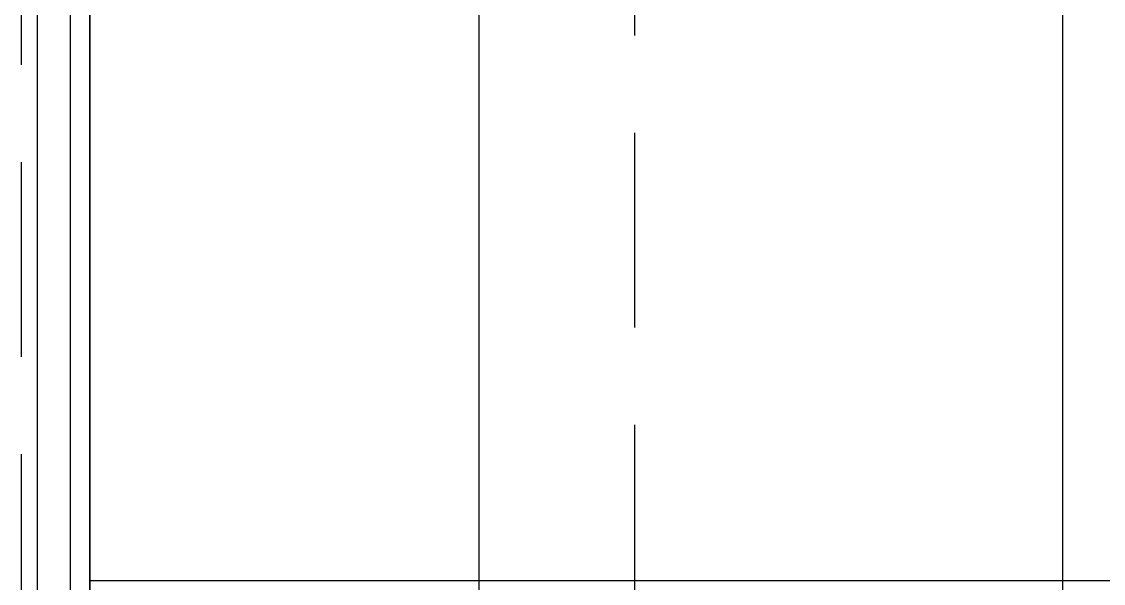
# Model space of a CAD drawing. Header units: millimetres. Extents: x 0 to 1390178, y 0 to 110113.
# Drawn here: x 701697 to 702253, y 21839 to 22128 of the extents above; entities that cross this region are included whole.
import ezdxf
from ezdxf.xclip import XClip

# ---------------------------------------------------------------- set-up
doc = ezdxf.new("R2010")
doc.units = ezdxf.units.MM
doc.header["$LTSCALE"] = 100
doc.header["$XCLIPFRAME"] = 0
doc.linetypes.add('X - 단위세대 확장형$0$HID', pattern=[1.5, 1, -0.5])
for name, color, linetype in [('SYM', 7, 'Continuous'), ('X - 단위세대 확장형$0$A-ETC', 7, 'Continuous'), ('X - 단위세대 확장형$0$A-HAT', 253, 'Continuous'), ('X - 단위세대 확장형$0$A-TILE', 253, 'Continuous'), ('X - 단위세대 확장형$0$X-25$0$AA-FFXM-SANI', 4, 'Continuous'), ('X - 단위세대 확장형$0$결로방지단열재', 7, 'X - 단위세대 확장형$0$HID')]:
    doc.layers.add(name, color=color, linetype=linetype)
doc.layers.add('X - 단위세대 확장형$0$A-MC', color=171, linetype='Continuous', plot=False)

# ---------------------------------------------------------------- blocks, each defined once
blk = doc.blocks.new('X - 단위세대 확장형$0$A$C6CDD6FA1')
at = {"layer": 'X - 단위세대 확장형$0$A-ETC', "color": 8, "linetype": 'Continuous'}
for points in [[(-10, 0), (-10, -1500)], [(-27, -10), (-27, -1500)]]:
    blk.add_lwpolyline(points, dxfattribs=at)
at = {"layer": 'X - 단위세대 확장형$0$A-ETC', "color": 8, "linetype": 'Continuous', "elevation": 0}
blk.add_lwpolyline([(1550, -1500), (0, -1500), (0, 0), (2300, 0), (2300, -1500)], dxfattribs=at)
at = {"layer": 'X - 단위세대 확장형$0$A-TILE'}
for p, q in [((500, 0), (500, -1500)), ((200, 0), (200, -1500)), ((0, -600, 0), (1791.39, -600, 0))]:
    blk.add_line(p, q, dxfattribs=at)
at = {"layer": 'X - 단위세대 확장형$0$X-25$0$AA-FFXM-SANI', "color": 8, "linetype": 'X - 단위세대 확장형$0$HID', "elevation": 0}
blk.add_lwpolyline([(1550, -1535), (-35, -1535), (-35, 35), (2335, 35), (2335, -1535), (1550, -1535)], dxfattribs=at)
blk = doc.blocks.new('X - 단위세대 확장형$0$A$Cc77666b6')
at = {"layer": 'X - 단위세대 확장형$0$A-HAT'}
blk.add_blockref('X - 단위세대 확장형$0$A$C6CDD6FA1', (-7970, -180), dxfattribs=at)
at = {"layer": 'X - 단위세대 확장형$0$A-MC'}
blk.add_line((-7970, 0), (-7970, -1775), dxfattribs=at)
blk = doc.blocks.new('X - 단위세대 확장형$0$20220222-결로')
at = {"layer": 'X - 단위세대 확장형$0$결로방지단열재'}
blk.add_lwpolyline([(-21220, -930), (-21220, -7930), (-14180, -7930), (-14180, -4050)], dxfattribs=at)
blk = doc.blocks.new('X - 단위세대 확장형', base_point=(-475.36, -286.73))
blk.add_blockref('X - 단위세대 확장형$0$20220222-결로', (70481.98, 39343.11))
blk.add_blockref('X - 단위세대 확장형$0$A$Cc77666b6', (56951.98, 38513.11))

msp = doc.modelspace()

# ---------------------------------------------------------------- block references
at = {"layer": 'SYM'}
ref = msp.add_blockref('X - 단위세대 확장형', (652274.72, -16179.14), dxfattribs=at)
XClip(ref).set_block_clipping_path([(27286.2339647645, 22495.2025850526), (88213.6007378809, 68689.6277392105)])

doc.saveas('drawing.dxf')
